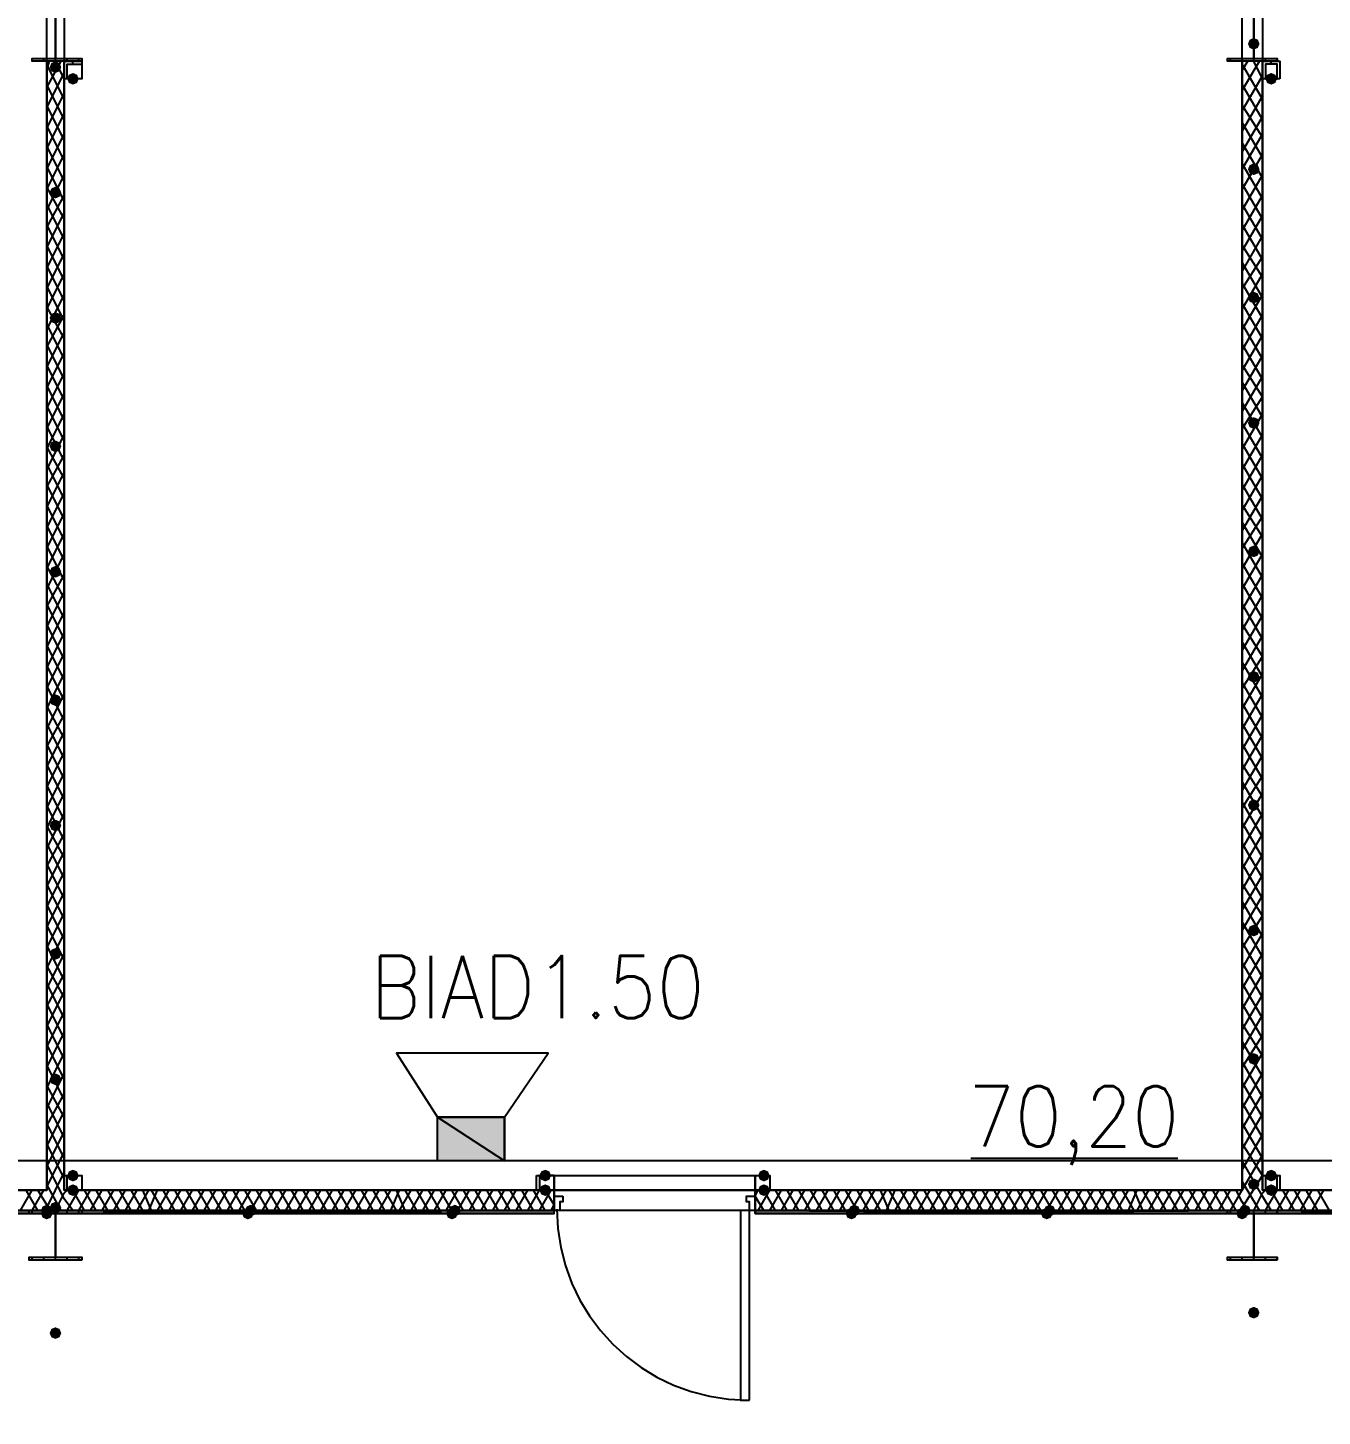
# Model space of a CAD drawing. Header units: millimetres. Extents: x 0 to 420, y 0 to 297.
# Drawn here: x 346.22 to 365.02, y 183.03 to 203.18 of the extents above; entities that cross this region are included whole.
import ezdxf

# ---------------------------------------------------------------- set-up
doc = ezdxf.new("R2010")
doc.units = ezdxf.units.MM
doc.layers.get('0').update_dxf_attribs({"linetype": 'CONTINUOUS'})
doc.styles.get("Standard").update_dxf_attribs({"font": 'STANDARD'})

msp = doc.modelspace()

# ---------------------------------------------------------------- hatches: boundary and pattern name
at = {"true_color": 0x000007}
for points in [[(364.109, 202.946), (364.084129, 202.886204), (364.024333, 202.861333), (363.964538, 202.886204), (363.939667, 202.946), (363.964537, 203.005796), (364.024333, 203.030667), (364.084129, 203.005796)], [(346.71, 202.607333), (346.685129, 202.547537), (346.625333, 202.522667), (346.565538, 202.547537), (346.540667, 202.607333), (346.565537, 202.667129), (346.625333, 202.692), (346.685129, 202.667129)], [(346.964, 202.438), (346.939129, 202.378204), (346.879333, 202.353333), (346.819537, 202.378204), (346.794667, 202.438), (346.819537, 202.497796), (346.879333, 202.522667), (346.939129, 202.497796)], [(364.363, 202.438), (364.338129, 202.378204), (364.278333, 202.353333), (364.218538, 202.378204), (364.193667, 202.438), (364.218537, 202.497796), (364.278333, 202.522667), (364.338129, 202.497796)], [(364.109, 201.125667), (364.084129, 201.065871), (364.024333, 201.041), (363.964538, 201.065871), (363.939667, 201.125667), (363.964537, 201.185462), (364.024333, 201.210333), (364.084129, 201.185463)], [(346.71, 200.787), (346.685129, 200.727204), (346.625333, 200.702333), (346.565538, 200.727204), (346.540667, 200.787), (346.565537, 200.846796), (346.625333, 200.871667), (346.685129, 200.846796)], [(364.109, 199.263), (364.084129, 199.203204), (364.024333, 199.178333), (363.964538, 199.203204), (363.939667, 199.263), (363.964537, 199.322796), (364.024333, 199.347667), (364.084129, 199.322796)], [(346.71, 198.966667), (346.685129, 198.906871), (346.625333, 198.882), (346.565538, 198.906871), (346.540667, 198.966667), (346.565537, 199.026462), (346.625333, 199.051333), (346.685129, 199.026463)], [(364.109, 197.442667), (364.084129, 197.382871), (364.024333, 197.358), (363.964538, 197.382871), (363.939667, 197.442667), (363.964537, 197.502462), (364.024333, 197.527333), (364.084129, 197.502463)], [(346.71, 197.104), (346.685129, 197.044204), (346.625333, 197.019333), (346.565538, 197.044204), (346.540667, 197.104), (346.565537, 197.163796), (346.625333, 197.188667), (346.685129, 197.163796)], [(364.109, 195.58), (364.084129, 195.520204), (364.024333, 195.495333), (363.964538, 195.520204), (363.939667, 195.58), (363.964537, 195.639796), (364.024333, 195.664667), (364.084129, 195.639796)], [(346.71, 195.283667), (346.685129, 195.223871), (346.625333, 195.199), (346.565538, 195.223871), (346.540667, 195.283667), (346.565537, 195.343462), (346.625333, 195.368333), (346.685129, 195.343463)], [(364.109, 193.759667), (364.084129, 193.699871), (364.024333, 193.675), (363.964538, 193.699871), (363.939667, 193.759667), (363.964537, 193.819462), (364.024333, 193.844333), (364.084129, 193.819463)], [(346.71, 193.421), (346.685129, 193.361204), (346.625333, 193.336333), (346.565538, 193.361204), (346.540667, 193.421), (346.565537, 193.480796), (346.625333, 193.505667), (346.685129, 193.480796)], [(364.109, 191.897), (364.084129, 191.837204), (364.024333, 191.812333), (363.964538, 191.837204), (363.939667, 191.897), (363.964537, 191.956796), (364.024333, 191.981667), (364.084129, 191.956796)], [(346.71, 191.600667), (346.685129, 191.540871), (346.625333, 191.516), (346.565538, 191.540871), (346.540667, 191.600667), (346.565537, 191.660462), (346.625333, 191.685333), (346.685129, 191.660463)], [(364.109, 190.076667), (364.084129, 190.016871), (364.024333, 189.992), (363.964538, 190.016871), (363.939667, 190.076667), (363.964537, 190.136462), (364.024333, 190.161333), (364.084129, 190.136463)], [(346.71, 189.738), (346.685129, 189.678204), (346.625333, 189.653333), (346.565538, 189.678204), (346.540667, 189.738), (346.565537, 189.797796), (346.625333, 189.822667), (346.685129, 189.797796)], [(364.109, 188.214), (364.084129, 188.154204), (364.024333, 188.129333), (363.964538, 188.154204), (363.939667, 188.214), (363.964537, 188.273796), (364.024333, 188.298667), (364.084129, 188.273796)], [(346.71, 187.917667), (346.685129, 187.857871), (346.625333, 187.833), (346.565538, 187.857871), (346.540667, 187.917667), (346.565537, 187.977462), (346.625333, 188.002333), (346.685129, 187.977463)], [(346.964, 186.520667), (346.939129, 186.460871), (346.879333, 186.436), (346.819537, 186.460871), (346.794667, 186.520667), (346.819537, 186.580462), (346.879333, 186.605333), (346.939129, 186.580463)], [(353.822, 186.520667), (353.797129, 186.460871), (353.737333, 186.436), (353.677538, 186.460871), (353.652667, 186.520667), (353.677537, 186.580462), (353.737333, 186.605333), (353.797129, 186.580463)], [(356.997, 186.520667), (356.972129, 186.460871), (356.912333, 186.436), (356.852538, 186.460871), (356.827667, 186.520667), (356.852537, 186.580462), (356.912333, 186.605333), (356.972129, 186.580463)], [(364.363, 186.520667), (364.338129, 186.460871), (364.278333, 186.436), (364.218538, 186.460871), (364.193667, 186.520667), (364.218537, 186.580462), (364.278333, 186.605333), (364.338129, 186.580463)], [(364.109, 186.393667), (364.084129, 186.333871), (364.024333, 186.309), (363.964538, 186.333871), (363.939667, 186.393667), (363.964537, 186.453462), (364.024333, 186.478333), (364.084129, 186.453463)], [(346.964, 186.309), (346.939129, 186.249204), (346.879333, 186.224333), (346.819537, 186.249204), (346.794667, 186.309), (346.819537, 186.368796), (346.879333, 186.393667), (346.939129, 186.368796)], [(353.822, 186.309), (353.797129, 186.249204), (353.737333, 186.224333), (353.677538, 186.249204), (353.652667, 186.309), (353.677537, 186.368796), (353.737333, 186.393667), (353.797129, 186.368796)], [(356.997, 186.309), (356.972129, 186.249204), (356.912333, 186.224333), (356.852538, 186.249204), (356.827667, 186.309), (356.852537, 186.368796), (356.912333, 186.393667), (356.972129, 186.368796)], [(364.363, 186.309), (364.338129, 186.249204), (364.278333, 186.224333), (364.218538, 186.249204), (364.193667, 186.309), (364.218537, 186.368796), (364.278333, 186.393667), (364.338129, 186.368796)], [(346.71, 186.055), (346.685129, 185.995204), (346.625333, 185.970333), (346.565538, 185.995204), (346.540667, 186.055), (346.565537, 186.114796), (346.625333, 186.139667), (346.685129, 186.114796)], [(364.109, 184.531), (364.084129, 184.471204), (364.024333, 184.446333), (363.964538, 184.471204), (363.939667, 184.531), (363.964537, 184.590796), (364.024333, 184.615667), (364.084129, 184.590796)], [(346.71, 184.234667), (346.685129, 184.174871), (346.625333, 184.15), (346.565538, 184.174871), (346.540667, 184.234667), (346.565537, 184.294462), (346.625333, 184.319333), (346.685129, 184.294463)]]:
    msp.add_hatch(color=0, dxfattribs=at).paths.add_polyline_path(points, flags=0)
at = {"true_color": 0x000052}
h = msp.add_hatch(color=0, dxfattribs=at)
h.paths.add_polyline_path([(353.144667, 187.367333), (352.171, 187.367333), (353.144667, 186.732333)], flags=0)
h.paths.add_polyline_path([(352.171, 187.367333), (353.144667, 186.732333), (352.171, 186.732333)], flags=0)
at = {"true_color": 0x000007}
h = msp.add_hatch(color=0, dxfattribs=at)
h.paths.add_polyline_path([(346.498333, 186.012667), (339.386333, 186.012667), (346.498333, 185.970333)], flags=0)
h.paths.add_polyline_path([(339.386333, 186.012667), (346.498333, 185.970333), (339.386333, 185.970333)], flags=0)
at = {"true_color": 0x0000fe}
for points in [[(346.583, 186.012667), (346.558129, 185.952871), (346.498333, 185.928), (346.438538, 185.952871), (346.413667, 186.012667), (346.438537, 186.072462), (346.498333, 186.097333), (346.558129, 186.072463)], [(346.583, 186.012667), (346.558129, 185.952871), (346.498333, 185.928), (346.438538, 185.952871), (346.413667, 186.012667), (346.438537, 186.072462), (346.498333, 186.097333), (346.558129, 186.072463)], [(346.583, 185.970333), (346.558129, 185.910537), (346.498333, 185.885667), (346.438538, 185.910537), (346.413667, 185.970333), (346.438537, 186.030129), (346.498333, 186.055), (346.558129, 186.030129)], [(346.583, 185.970333), (346.558129, 185.910537), (346.498333, 185.885667), (346.438538, 185.910537), (346.413667, 185.970333), (346.438537, 186.030129), (346.498333, 186.055), (346.558129, 186.030129)], [(349.504, 185.970333), (349.479129, 185.910537), (349.419333, 185.885667), (349.359537, 185.910537), (349.334667, 185.970333), (349.359537, 186.030129), (349.419333, 186.055), (349.479129, 186.030129)], [(349.546333, 186.012667), (349.521462, 185.952871), (349.461667, 185.928), (349.401871, 185.952871), (349.377, 186.012667), (349.401871, 186.072462), (349.461667, 186.097333), (349.521462, 186.072463)], [(352.467333, 185.970333), (352.442462, 185.910537), (352.382667, 185.885667), (352.322871, 185.910537), (352.298, 185.970333), (352.322871, 186.030129), (352.382667, 186.055), (352.442462, 186.030129)], [(352.509667, 186.012667), (352.484796, 185.952871), (352.425, 185.928), (352.365204, 185.952871), (352.340333, 186.012667), (352.365204, 186.072462), (352.425, 186.097333), (352.484796, 186.072463)], [(358.267, 185.970333), (358.242129, 185.910537), (358.182333, 185.885667), (358.122538, 185.910537), (358.097667, 185.970333), (358.122537, 186.030129), (358.182333, 186.055), (358.242129, 186.030129)], [(358.309333, 186.012667), (358.284462, 185.952871), (358.224667, 185.928), (358.164871, 185.952871), (358.14, 186.012667), (358.164871, 186.072462), (358.224667, 186.097333), (358.284462, 186.072463)], [(361.103333, 185.970333), (361.078463, 185.910537), (361.018667, 185.885667), (360.958871, 185.910537), (360.934, 185.970333), (360.958871, 186.030129), (361.018667, 186.055), (361.078462, 186.030129)], [(361.145667, 186.012667), (361.120796, 185.952871), (361.061, 185.928), (361.001204, 185.952871), (360.976333, 186.012667), (361.001204, 186.072462), (361.061, 186.097333), (361.120796, 186.072463)], [(363.939667, 185.970333), (363.914796, 185.910537), (363.855, 185.885667), (363.795204, 185.910537), (363.770333, 185.970333), (363.795204, 186.030129), (363.855, 186.055), (363.914796, 186.030129)], [(363.939667, 185.970333), (363.914796, 185.910537), (363.855, 185.885667), (363.795204, 185.910537), (363.770333, 185.970333), (363.795204, 186.030129), (363.855, 186.055), (363.914796, 186.030129)], [(363.982, 186.012667), (363.957129, 185.952871), (363.897333, 185.928), (363.837538, 185.952871), (363.812667, 186.012667), (363.837537, 186.072462), (363.897333, 186.097333), (363.957129, 186.072463)], [(363.982, 186.012667), (363.957129, 185.952871), (363.897333, 185.928), (363.837538, 185.952871), (363.812667, 186.012667), (363.837537, 186.072462), (363.897333, 186.097333), (363.957129, 186.072463)]]:
    msp.add_hatch(color=0, dxfattribs=at).paths.add_polyline_path(points, flags=0)
at = {"true_color": 0x000007}
h = msp.add_hatch(color=0, dxfattribs=at)
h.paths.add_polyline_path([(353.864333, 186.012667), (346.498333, 186.012667), (353.864333, 185.970333)], flags=0)
h.paths.add_polyline_path([(346.498333, 186.012667), (353.864333, 185.970333), (346.498333, 185.970333)], flags=0)
h = msp.add_hatch(color=0, dxfattribs=at)
h.paths.add_polyline_path([(363.855, 186.012667), (356.785333, 186.012667), (363.855, 185.970333)], flags=0)
h.paths.add_polyline_path([(356.785333, 186.012667), (363.855, 185.970333), (356.785333, 185.970333)], flags=0)
h = msp.add_hatch(color=0, dxfattribs=at)
h.paths.add_polyline_path([(371.263333, 186.012667), (363.897333, 186.012667), (371.263333, 185.970333)], flags=0)
h.paths.add_polyline_path([(363.897333, 186.012667), (371.263333, 185.970333), (363.897333, 185.970333)], flags=0)

# ---------------------------------------------------------------- linework, layer by layer
at = {"color": 0, "true_color": 0x00002b}
for points in [[(346.498333, 220.810667), (329.395667, 220.810667), (329.395667, 186.309), (346.498333, 186.309)], [(363.855, 186.309), (363.855, 220.810667), (346.752333, 220.810667), (346.752333, 186.309)], [(364.151333, 220.810667), (364.151333, 186.309), (393.361333, 186.309), (393.361333, 220.810667)]]:
    msp.add_lwpolyline(points, close=True, dxfattribs=at)
at = {"color": 0, "true_color": 0x000007}
for points in [[(347.006333, 202.692), (346.286667, 202.692), (346.286667, 202.734333), (346.625333, 202.734333), (346.625333, 203.369333), (346.286667, 203.369333), (346.286667, 203.411667), (347.006333, 203.411667), (347.006333, 203.369333), (346.625333, 203.369333), (346.625333, 202.734333), (347.006333, 202.734333)], [(364.363, 202.692), (363.643333, 202.692), (363.643333, 202.734333), (364.024333, 202.734333), (364.024333, 203.369333), (363.643333, 203.369333), (363.643333, 203.411667), (364.363, 203.411667), (364.363, 203.369333), (364.024333, 203.369333), (364.024333, 202.734333), (364.363, 202.734333)], [(347.006333, 202.438), (346.794667, 202.438), (346.794667, 202.649667), (347.006333, 202.649667), (347.006333, 202.438), (346.752333, 202.438), (346.752333, 202.692), (347.006333, 202.692)], [(364.405333, 202.438), (364.151333, 202.438), (364.151333, 202.692), (364.405333, 202.692)], [(364.363, 202.438), (364.363, 202.649667), (364.193667, 202.649667), (364.193667, 202.438)], [(347.006333, 186.309), (346.794667, 186.309), (346.794667, 186.520667), (347.006333, 186.520667), (347.006333, 186.309), (346.752333, 186.309), (346.752333, 186.520667), (347.006333, 186.520667)], [(353.610333, 186.520667), (353.864333, 186.520667), (353.864333, 186.309), (353.610333, 186.309)], [(353.652667, 186.520667), (353.652667, 186.309), (353.864333, 186.309), (353.864333, 186.520667)], [(356.785333, 186.520667), (356.997, 186.520667), (356.997, 186.309), (356.785333, 186.309), (356.785333, 186.520667), (356.997, 186.520667), (356.997, 186.309), (356.785333, 186.309)], [(364.405333, 186.309), (364.151333, 186.309), (364.151333, 186.520667), (364.405333, 186.520667)], [(364.363, 186.309), (364.363, 186.520667), (364.193667, 186.520667), (364.193667, 186.309)], [(353.991333, 186.224333), (353.991333, 186.139667), (353.949, 186.139667), (353.949, 186.012667), (353.864333, 186.012667), (353.864333, 186.224333)], [(356.785333, 186.224333), (356.785333, 186.012667), (356.700667, 186.012667), (356.700667, 186.139667), (356.658333, 186.139667), (356.658333, 186.224333)], [(346.498333, 186.012667), (339.386333, 186.012667), (346.498333, 185.970333)], [(339.386333, 186.012667), (346.498333, 185.970333), (339.386333, 185.970333)], [(339.386333, 185.970333), (339.386333, 186.012667), (346.498333, 186.012667), (346.498333, 185.970333), (339.386333, 185.970333), (346.498333, 185.970333), (346.498333, 186.012667), (339.386333, 186.012667)], [(347.006333, 185.293), (346.244333, 185.293), (346.244333, 185.335333), (346.625333, 185.335333), (346.625333, 185.970333), (346.244333, 185.970333), (346.244333, 186.012667), (347.006333, 186.012667), (347.006333, 185.970333), (346.625333, 185.970333), (346.625333, 185.335333), (347.006333, 185.335333)], [(353.864333, 186.012667), (346.498333, 186.012667), (353.864333, 185.970333)], [(346.498333, 186.012667), (353.864333, 185.970333), (346.498333, 185.970333)], [(353.864333, 186.012667), (346.498333, 186.012667), (346.498333, 185.970333), (353.864333, 185.970333)], [(353.864333, 186.012667), (346.498333, 186.012667), (346.498333, 185.970333), (353.864333, 185.970333)], [(356.700667, 183.261), (356.700667, 186.012667), (356.573667, 186.012667), (356.573667, 183.261)], [(363.855, 186.012667), (356.785333, 186.012667), (363.855, 185.970333)], [(356.785333, 186.012667), (363.855, 185.970333), (356.785333, 185.970333)], [(356.785333, 185.970333), (356.785333, 186.012667), (363.855, 186.012667), (363.855, 185.970333), (356.785333, 185.970333), (363.855, 185.970333), (363.855, 186.012667), (356.785333, 186.012667)], [(364.363, 185.293), (363.643333, 185.293), (363.643333, 185.335333), (364.024333, 185.335333), (364.024333, 185.970333), (363.643333, 185.970333), (363.643333, 186.012667), (364.363, 186.012667), (364.363, 185.970333), (364.024333, 185.970333), (364.024333, 185.335333), (364.363, 185.335333)], [(371.263333, 186.012667), (363.897333, 186.012667), (371.263333, 185.970333)], [(363.897333, 186.012667), (371.263333, 185.970333), (363.897333, 185.970333)], [(371.263333, 186.012667), (363.897333, 186.012667), (363.897333, 185.970333), (371.263333, 185.970333)], [(371.263333, 186.012667), (363.897333, 186.012667), (363.897333, 185.970333), (371.263333, 185.970333)]]:
    msp.add_lwpolyline(points, close=True, dxfattribs=at)
for points in [[(346.625333, 202.692), (346.625333, 203.411667)], [(364.024333, 202.692), (364.024333, 203.411667)], [(346.286667, 202.692), (346.286667, 202.734333)], [(346.456, 202.692), (346.456, 202.734333)], [(346.794667, 202.692), (346.794667, 202.734333)], [(346.964, 202.692), (346.964, 202.734333)], [(363.685667, 202.692), (363.685667, 202.734333)], [(363.855, 202.692), (363.855, 202.734333)], [(364.193667, 202.692), (364.193667, 202.734333)], [(364.363, 202.692), (364.363, 202.734333)], [(346.498333, 202.565), (346.540667, 202.692)], [(346.498333, 202.311), (346.71, 202.692)], [(346.752333, 186.309), (346.752333, 202.692), (346.498333, 202.692), (346.498333, 186.309)], [(346.752333, 202.141667), (346.498333, 202.649667)], [(346.498333, 202.014667), (346.752333, 202.522667)], [(346.752333, 202.438), (346.625333, 202.692)], [(346.879333, 202.649667), (346.879333, 202.692)], [(363.855, 202.565), (363.939667, 202.692)], [(363.855, 202.268667), (364.109, 202.692)], [(364.151333, 186.309), (364.151333, 202.692), (363.855, 202.692), (363.855, 186.309)], [(364.151333, 202.141667), (363.855, 202.649667)], [(364.151333, 202.438), (364.024333, 202.692)], [(364.278333, 202.649667), (364.278333, 202.692)], [(346.752333, 201.845333), (346.498333, 202.353333)], [(363.855, 201.972333), (364.151333, 202.480333)], [(364.151333, 201.845333), (363.855, 202.353333)], [(346.498333, 201.718333), (346.752333, 202.226333)], [(363.855, 201.676), (364.151333, 202.184)], [(346.752333, 201.549), (346.498333, 202.057)], [(346.498333, 201.422), (346.752333, 201.93)], [(364.151333, 201.591333), (363.855, 202.057)], [(346.752333, 201.252667), (346.498333, 201.760667)], [(363.855, 201.379667), (364.151333, 201.887667)], [(364.151333, 201.295), (363.855, 201.803)], [(346.498333, 201.125667), (346.752333, 201.633667)], [(363.855, 201.125667), (364.151333, 201.633667)], [(346.752333, 200.956333), (346.498333, 201.464333)], [(346.498333, 200.829333), (346.752333, 201.337333)], [(364.151333, 200.998667), (363.855, 201.506667)], [(363.855, 200.829333), (364.151333, 201.337333)], [(346.752333, 200.66), (346.498333, 201.168)], [(364.151333, 200.702333), (363.855, 201.210333)], [(346.498333, 200.533), (346.752333, 201.041)], [(363.855, 200.533), (364.151333, 201.041)], [(364.151333, 200.406), (363.855, 200.914)], [(346.752333, 200.406), (346.498333, 200.871667)], [(346.498333, 200.279), (346.752333, 200.744667)], [(363.855, 200.236667), (364.151333, 200.744667)], [(346.752333, 200.109667), (346.498333, 200.617667)], [(364.151333, 200.109667), (363.855, 200.617667)], [(346.498333, 199.982667), (346.752333, 200.490667)], [(346.752333, 199.813333), (346.498333, 200.321333)], [(363.855, 199.940333), (364.151333, 200.448333)], [(364.151333, 199.813333), (363.855, 200.321333)], [(346.498333, 199.686333), (346.752333, 200.194333)], [(363.855, 199.644), (364.151333, 200.152)], [(346.752333, 199.517), (346.498333, 200.025)], [(346.498333, 199.39), (346.752333, 199.898)], [(364.151333, 199.559333), (363.855, 200.025)], [(346.752333, 199.220667), (346.498333, 199.728667)], [(363.855, 199.39), (364.151333, 199.855667)], [(364.151333, 199.263), (363.855, 199.771)], [(346.498333, 199.093667), (346.752333, 199.601667)], [(363.855, 199.093667), (364.151333, 199.601667)], [(346.752333, 198.924333), (346.498333, 199.432333)], [(346.498333, 198.797333), (346.752333, 199.305333)], [(364.151333, 198.966667), (363.855, 199.474667)], [(363.855, 198.797333), (364.151333, 199.305333)], [(346.752333, 198.670333), (346.498333, 199.136)], [(364.151333, 198.670333), (363.855, 199.178333)], [(346.498333, 198.543333), (346.752333, 199.009)], [(363.855, 198.501), (364.151333, 199.009)], [(346.752333, 198.374), (346.498333, 198.882)], [(346.498333, 198.247), (346.752333, 198.755)], [(364.151333, 198.374), (363.855, 198.882)], [(363.855, 198.204667), (364.151333, 198.712667)], [(346.752333, 198.077667), (346.498333, 198.585667)], [(364.151333, 198.077667), (363.855, 198.585667)], [(346.498333, 197.950667), (346.752333, 198.458667)], [(346.752333, 197.781333), (346.498333, 198.289333)], [(363.855, 197.908333), (364.151333, 198.416333)], [(364.151333, 197.823667), (363.855, 198.289333)], [(346.498333, 197.654333), (346.752333, 198.162333)], [(363.855, 197.612), (364.151333, 198.12)], [(346.752333, 197.485), (346.498333, 197.993)], [(364.151333, 197.527333), (363.855, 198.035333)], [(346.498333, 197.358), (346.752333, 197.866)], [(346.752333, 197.188667), (346.498333, 197.696667)], [(363.855, 197.358), (364.151333, 197.823667)], [(364.151333, 197.231), (363.855, 197.739)], [(346.498333, 197.061667), (346.752333, 197.569667)], [(363.855, 197.061667), (364.151333, 197.569667)], [(346.752333, 196.892333), (346.498333, 197.400333)], [(364.151333, 196.934667), (363.855, 197.442667)], [(346.498333, 196.765333), (346.752333, 197.273333)], [(346.752333, 196.638333), (346.498333, 197.104)], [(363.855, 196.765333), (364.151333, 197.273333)], [(364.151333, 196.638333), (363.855, 197.146333)], [(346.498333, 196.511333), (346.752333, 196.977)], [(363.855, 196.469), (364.151333, 196.977)], [(346.752333, 196.342), (346.498333, 196.85)], [(346.498333, 196.215), (346.752333, 196.723)], [(364.151333, 196.342), (363.855, 196.85)], [(363.855, 196.172667), (364.151333, 196.680667)], [(346.752333, 196.045667), (346.498333, 196.553667)], [(364.151333, 196.045667), (363.855, 196.553667)], [(346.498333, 195.918667), (346.752333, 196.426667)], [(363.855, 195.876333), (364.151333, 196.384333)], [(346.752333, 195.749333), (346.498333, 196.257333)], [(346.498333, 195.622333), (346.752333, 196.130333)], [(364.151333, 195.791667), (363.855, 196.257333)], [(363.855, 195.622333), (364.151333, 196.088)], [(346.752333, 195.453), (346.498333, 195.961)], [(364.151333, 195.495333), (363.855, 196.003333)], [(346.498333, 195.326), (346.752333, 195.834)], [(346.752333, 195.156667), (346.498333, 195.664667)], [(363.855, 195.326), (364.151333, 195.834)], [(364.151333, 195.199), (363.855, 195.707)], [(346.498333, 195.029667), (346.752333, 195.537667)], [(363.855, 195.029667), (364.151333, 195.537667)], [(346.752333, 194.902667), (346.498333, 195.368333)], [(364.151333, 194.902667), (363.855, 195.410667)], [(346.498333, 194.775667), (346.752333, 195.241333)], [(346.752333, 194.606333), (346.498333, 195.114333)], [(363.855, 194.733333), (364.151333, 195.241333)], [(364.151333, 194.606333), (363.855, 195.114333)], [(346.498333, 194.479333), (346.752333, 194.987333)], [(363.855, 194.437), (364.151333, 194.945)], [(346.752333, 194.31), (346.498333, 194.818)], [(346.498333, 194.183), (346.752333, 194.691)], [(364.151333, 194.31), (363.855, 194.818)], [(346.752333, 194.013667), (346.498333, 194.521667)], [(363.855, 194.140667), (364.151333, 194.648667)], [(364.151333, 194.056), (363.855, 194.521667)], [(346.498333, 193.886667), (346.752333, 194.394667)], [(363.855, 193.844333), (364.151333, 194.352333)], [(364.151333, 193.759667), (363.855, 194.267667)], [(346.752333, 193.717333), (346.498333, 194.225333)], [(346.498333, 193.590333), (346.752333, 194.098333)], [(363.855, 193.590333), (364.151333, 194.056)], [(346.752333, 193.421), (346.498333, 193.929)], [(364.151333, 193.463333), (363.855, 193.971333)], [(346.498333, 193.294), (346.752333, 193.802)], [(363.855, 193.294), (364.151333, 193.802)], [(364.151333, 193.167), (363.855, 193.675)], [(346.752333, 193.124667), (346.498333, 193.632667)], [(346.498333, 192.997667), (346.752333, 193.505667)], [(363.855, 192.997667), (364.151333, 193.505667)], [(346.752333, 192.870667), (346.498333, 193.336333)], [(364.151333, 192.870667), (363.855, 193.378667)], [(346.498333, 192.743667), (346.752333, 193.209333)], [(346.752333, 192.574333), (346.498333, 193.082333)], [(363.855, 192.701333), (364.151333, 193.209333)], [(364.151333, 192.574333), (363.855, 193.082333)], [(346.498333, 192.447333), (346.752333, 192.955333)], [(363.855, 192.405), (364.151333, 192.913)], [(346.752333, 192.278), (346.498333, 192.786)], [(346.498333, 192.151), (346.752333, 192.659)], [(364.151333, 192.278), (363.855, 192.786)], [(346.752333, 191.981667), (346.498333, 192.489667)], [(363.855, 192.108667), (364.151333, 192.616667)], [(364.151333, 192.024), (363.855, 192.489667)], [(346.498333, 191.854667), (346.752333, 192.362667)], [(363.855, 191.854667), (364.151333, 192.320333)], [(346.752333, 191.685333), (346.498333, 192.193333)], [(346.498333, 191.558333), (346.752333, 192.066333)], [(364.151333, 191.727667), (363.855, 192.235667)], [(363.855, 191.558333), (364.151333, 192.066333)], [(346.752333, 191.389), (346.498333, 191.897)], [(364.151333, 191.431333), (363.855, 191.939333)], [(346.498333, 191.262), (346.752333, 191.77)], [(363.855, 191.262), (364.151333, 191.77)], [(364.151333, 191.135), (363.855, 191.643)], [(346.752333, 191.135), (346.498333, 191.600667)], [(346.498333, 191.008), (346.752333, 191.473667)], [(363.855, 190.965667), (364.151333, 191.473667)], [(346.752333, 190.838667), (346.498333, 191.346667)], [(364.151333, 190.838667), (363.855, 191.346667)], [(346.498333, 190.711667), (346.752333, 191.219667)], [(346.752333, 190.542333), (346.498333, 191.050333)], [(363.855, 190.669333), (364.151333, 191.177333)], [(364.151333, 190.542333), (363.855, 191.050333)], [(346.498333, 190.415333), (346.752333, 190.923333)], [(363.855, 190.373), (364.151333, 190.881)], [(346.752333, 190.246), (346.498333, 190.754)], [(346.498333, 190.119), (346.752333, 190.627)], [(364.151333, 190.288333), (363.855, 190.754)], [(346.752333, 189.949667), (346.498333, 190.457667)], [(363.855, 190.076667), (364.151333, 190.584667)], [(364.151333, 189.992), (363.855, 190.5)], [(346.498333, 189.822667), (346.752333, 190.330667)], [(363.855, 189.822667), (364.151333, 190.288333)], [(346.752333, 189.653333), (346.498333, 190.161333)], [(346.498333, 189.526333), (346.752333, 190.034333)], [(364.151333, 189.695667), (363.855, 190.203667)], [(363.855, 189.526333), (364.151333, 190.034333)], [(346.752333, 189.357), (346.498333, 189.865)], [(364.151333, 189.399333), (363.855, 189.907333)], [(346.498333, 189.23), (346.752333, 189.738)], [(363.855, 189.23), (364.151333, 189.738)], [(346.752333, 189.103), (346.498333, 189.568667)], [(346.498333, 188.976), (346.752333, 189.441667)], [(364.151333, 189.103), (363.855, 189.611)], [(363.855, 188.933667), (364.151333, 189.441667)], [(346.752333, 188.806667), (346.498333, 189.314667)], [(364.151333, 188.806667), (363.855, 189.314667)], [(346.498333, 188.679667), (346.752333, 189.187667)], [(346.752333, 188.510333), (346.498333, 189.018333)], [(363.855, 188.637333), (364.151333, 189.145333)], [(364.151333, 188.510333), (363.855, 189.018333)], [(346.498333, 188.383333), (346.752333, 188.891333)], [(363.855, 188.341), (364.151333, 188.849)], [(346.752333, 188.214), (346.498333, 188.722)], [(364.151333, 188.256333), (363.855, 188.722)], [(346.498333, 188.087), (346.752333, 188.595)], [(346.752333, 187.917667), (346.498333, 188.425667)], [(363.855, 188.087), (364.151333, 188.552667)], [(364.151333, 187.96), (363.855, 188.468)], [(346.498333, 187.790667), (346.752333, 188.298667)], [(363.855, 187.790667), (364.151333, 188.298667)], [(346.752333, 187.621333), (346.498333, 188.129333)], [(364.151333, 187.663667), (363.855, 188.171667)], [(346.498333, 187.494333), (346.752333, 188.002333)], [(346.752333, 187.367333), (346.498333, 187.833)], [(363.855, 187.494333), (364.151333, 188.002333)], [(364.151333, 187.367333), (363.855, 187.875333)], [(346.498333, 187.240333), (346.752333, 187.706)], [(363.855, 187.198), (364.151333, 187.706)], [(346.752333, 187.071), (346.498333, 187.579)], [(346.498333, 186.944), (346.752333, 187.452)], [(364.151333, 187.071), (363.855, 187.579)], [(363.855, 186.901667), (364.151333, 187.409667)], [(346.752333, 186.774667), (346.498333, 187.282667)], [(364.151333, 186.774667), (363.855, 187.282667)], [(346.498333, 186.647667), (346.752333, 187.155667)], [(363.855, 186.605333), (364.151333, 187.113333)], [(346.752333, 186.478333), (346.498333, 186.986333)], [(346.498333, 186.351333), (346.752333, 186.859333)], [(364.151333, 186.520667), (363.855, 186.986333)], [(363.855, 186.309), (364.151333, 186.817)], [(346.752333, 186.182), (346.498333, 186.69)], [(359.918, 186.774667), (362.923667, 186.774667)], [(364.151333, 186.224333), (363.855, 186.732333)], [(346.498333, 186.055), (346.752333, 186.563)], [(353.864333, 186.436), (353.864333, 186.520667), (355.303667, 186.520667)], [(355.303667, 186.309), (353.864333, 186.309), (353.864333, 186.436)], [(355.303667, 186.520667), (356.785333, 186.520667), (356.785333, 186.436)], [(356.785333, 186.436), (356.785333, 186.309), (355.303667, 186.309)], [(363.855, 186.055), (364.151333, 186.520667)], [(364.109, 186.012667), (363.855, 186.436)], [(346.498333, 186.309), (339.386333, 186.309)], [(346.117333, 186.012667), (346.286667, 186.309)], [(346.371333, 186.012667), (346.202, 186.309)], [(346.286667, 186.012667), (346.456, 186.309)], [(346.498333, 186.097333), (346.371333, 186.309)], [(346.71, 186.012667), (346.498333, 186.393667)], [(346.625333, 186.012667), (346.752333, 186.266667)], [(346.752333, 186.266667), (346.794667, 186.309)], [(353.864333, 186.309), (346.752333, 186.309)], [(346.794667, 186.012667), (346.964, 186.309)], [(347.048667, 186.012667), (346.879333, 186.309)], [(346.964, 186.012667), (347.133333, 186.309)], [(347.218, 186.012667), (347.048667, 186.309)], [(347.133333, 186.012667), (347.302667, 186.309)], [(347.387333, 186.012667), (347.218, 186.309)], [(347.302667, 186.012667), (347.472, 186.309)], [(347.556667, 186.012667), (347.387333, 186.309)], [(347.472, 186.012667), (347.641333, 186.309)], [(347.726, 186.012667), (347.556667, 186.309)], [(347.641333, 186.012667), (347.810667, 186.309)], [(347.895333, 186.012667), (347.726, 186.309)], [(347.810667, 186.012667), (347.98, 186.309)], [(348.022333, 186.012667), (347.895333, 186.309)], [(347.98, 186.012667), (348.107, 186.309)], [(348.191667, 186.012667), (348.022333, 186.309)], [(348.107, 186.012667), (348.276333, 186.309)], [(348.361, 186.012667), (348.191667, 186.309)], [(348.276333, 186.012667), (348.445667, 186.309)], [(348.530333, 186.012667), (348.361, 186.309)], [(348.445667, 186.012667), (348.615, 186.309)], [(348.699667, 186.012667), (348.530333, 186.309)], [(348.615, 186.012667), (348.784333, 186.309)], [(348.869, 186.012667), (348.699667, 186.309)], [(348.784333, 186.012667), (348.953667, 186.309)], [(349.038333, 186.012667), (348.869, 186.309)], [(348.953667, 186.012667), (349.123, 186.309)], [(349.207667, 186.012667), (349.038333, 186.309)], [(349.123, 186.012667), (349.292333, 186.309)], [(349.377, 186.012667), (349.207667, 186.309)], [(349.292333, 186.012667), (349.461667, 186.309)], [(349.546333, 186.012667), (349.377, 186.309)], [(349.461667, 186.012667), (349.631, 186.309)], [(349.715667, 186.012667), (349.546333, 186.309)], [(349.631, 186.012667), (349.800333, 186.309)], [(349.885, 186.012667), (349.715667, 186.309)], [(349.800333, 186.012667), (349.969667, 186.309)], [(350.054333, 186.012667), (349.885, 186.309)], [(349.969667, 186.012667), (350.139, 186.309)], [(350.223667, 186.012667), (350.054333, 186.309)], [(350.139, 186.012667), (350.308333, 186.309)], [(350.393, 186.012667), (350.223667, 186.309)], [(350.308333, 186.012667), (350.477667, 186.309)], [(350.562333, 186.012667), (350.393, 186.309)], [(350.477667, 186.012667), (350.647, 186.309)], [(350.731667, 186.012667), (350.562333, 186.309)], [(350.647, 186.012667), (350.816333, 186.309)], [(350.901, 186.012667), (350.731667, 186.309)], [(350.816333, 186.012667), (350.985667, 186.309)], [(351.070333, 186.012667), (350.901, 186.309)], [(350.985667, 186.012667), (351.155, 186.309)], [(351.239667, 186.012667), (351.070333, 186.309)], [(351.155, 186.012667), (351.324333, 186.309)], [(351.409, 186.012667), (351.239667, 186.309)], [(351.324333, 186.012667), (351.493667, 186.309)], [(351.578333, 186.012667), (351.409, 186.309)], [(351.493667, 186.012667), (351.620667, 186.309)], [(351.705333, 186.012667), (351.578333, 186.309)], [(351.620667, 186.012667), (351.79, 186.309)], [(351.874667, 186.012667), (351.705333, 186.309)], [(351.79, 186.012667), (351.959333, 186.309)], [(352.044, 186.012667), (351.874667, 186.309)], [(351.959333, 186.012667), (352.128667, 186.309)], [(352.213333, 186.012667), (352.044, 186.309)], [(352.128667, 186.012667), (352.298, 186.309)], [(352.382667, 186.012667), (352.213333, 186.309)], [(352.298, 186.012667), (352.467333, 186.309)], [(352.552, 186.012667), (352.382667, 186.309)], [(352.467333, 186.012667), (352.636667, 186.309)], [(352.721333, 186.012667), (352.552, 186.309)], [(352.636667, 186.012667), (352.806, 186.309)], [(352.890667, 186.012667), (352.721333, 186.309)], [(352.806, 186.012667), (352.975333, 186.309)], [(353.06, 186.012667), (352.890667, 186.309)], [(352.975333, 186.012667), (353.144667, 186.309)], [(353.229333, 186.012667), (353.06, 186.309)], [(353.144667, 186.012667), (353.314, 186.309)], [(353.398667, 186.012667), (353.229333, 186.309)], [(353.314, 186.012667), (353.483333, 186.309)], [(353.568, 186.012667), (353.398667, 186.309)], [(353.483333, 186.012667), (353.652667, 186.309)], [(353.737333, 186.012667), (353.568, 186.309)], [(353.652667, 186.012667), (353.822, 186.309)], [(353.864333, 186.097333), (353.737333, 186.309)], [(353.864333, 186.012667), (353.864333, 186.224333), (353.864333, 186.309)], [(353.864333, 186.309), (353.864333, 186.224333), (353.864333, 186.012667), (353.864333, 186.224333)], [(356.785333, 186.224333), (356.827667, 186.309)], [(356.785333, 186.012667), (356.785333, 186.224333), (356.785333, 186.309)], [(356.785333, 186.309), (356.785333, 186.224333), (356.785333, 186.012667), (356.785333, 186.224333)], [(363.855, 186.309), (356.785333, 186.309)], [(356.912333, 186.012667), (356.785333, 186.224333)], [(356.827667, 186.012667), (356.997, 186.309)], [(357.081667, 186.012667), (356.912333, 186.309)], [(356.997, 186.012667), (357.166333, 186.309)], [(357.251, 186.012667), (357.081667, 186.309)], [(357.166333, 186.012667), (357.335667, 186.309)], [(357.420333, 186.012667), (357.251, 186.309)], [(357.335667, 186.012667), (357.505, 186.309)], [(357.589667, 186.012667), (357.420333, 186.309)], [(357.505, 186.012667), (357.674333, 186.309)], [(357.759, 186.012667), (357.589667, 186.309)], [(357.674333, 186.012667), (357.843667, 186.309)], [(357.928333, 186.012667), (357.759, 186.309)], [(357.843667, 186.012667), (358.013, 186.309)], [(358.097667, 186.012667), (357.928333, 186.309)], [(358.013, 186.012667), (358.182333, 186.309)], [(358.267, 186.012667), (358.097667, 186.309)], [(358.182333, 186.012667), (358.351667, 186.309)], [(358.436333, 186.012667), (358.267, 186.309)], [(358.351667, 186.012667), (358.521, 186.309)], [(358.605667, 186.012667), (358.436333, 186.309)], [(358.521, 186.012667), (358.690333, 186.309)], [(358.732667, 186.012667), (358.605667, 186.309)], [(358.690333, 186.012667), (358.817333, 186.309)], [(358.902, 186.012667), (358.732667, 186.309)], [(358.817333, 186.012667), (358.986667, 186.309)], [(359.071333, 186.012667), (358.902, 186.309)], [(358.986667, 186.012667), (359.156, 186.309)], [(359.240667, 186.012667), (359.071333, 186.309)], [(359.156, 186.012667), (359.325333, 186.309)], [(359.41, 186.012667), (359.240667, 186.309)], [(359.325333, 186.012667), (359.494667, 186.309)], [(359.579333, 186.012667), (359.41, 186.309)], [(359.494667, 186.012667), (359.664, 186.309)], [(359.748667, 186.012667), (359.579333, 186.309)], [(359.664, 186.012667), (359.833333, 186.309)], [(359.918, 186.012667), (359.748667, 186.309)], [(359.833333, 186.012667), (360.002667, 186.309)], [(360.087333, 186.012667), (359.918, 186.309)], [(360.002667, 186.012667), (360.172, 186.309)], [(360.256667, 186.012667), (360.087333, 186.309)], [(360.172, 186.012667), (360.341333, 186.309)], [(360.426, 186.012667), (360.256667, 186.309)], [(360.341333, 186.012667), (360.510667, 186.309)], [(360.595333, 186.012667), (360.426, 186.309)], [(360.510667, 186.012667), (360.68, 186.309)], [(360.764667, 186.012667), (360.595333, 186.309)], [(360.68, 186.012667), (360.849333, 186.309)], [(360.934, 186.012667), (360.764667, 186.309)], [(360.849333, 186.012667), (361.018667, 186.309)], [(361.103333, 186.012667), (360.934, 186.309)], [(361.018667, 186.012667), (361.188, 186.309)], [(361.272667, 186.012667), (361.103333, 186.309)], [(361.188, 186.012667), (361.357333, 186.309)], [(361.442, 186.012667), (361.272667, 186.309)], [(361.357333, 186.012667), (361.526667, 186.309)], [(361.611333, 186.012667), (361.442, 186.309)], [(361.526667, 186.012667), (361.696, 186.309)], [(361.780667, 186.012667), (361.611333, 186.309)], [(361.696, 186.012667), (361.865333, 186.309)], [(361.95, 186.012667), (361.780667, 186.309)], [(361.865333, 186.012667), (362.034667, 186.309)], [(362.119333, 186.012667), (361.95, 186.309)], [(362.034667, 186.012667), (362.204, 186.309)], [(362.288667, 186.012667), (362.119333, 186.309)], [(362.204, 186.012667), (362.331, 186.309)], [(362.415667, 186.012667), (362.288667, 186.309)], [(362.331, 186.012667), (362.500333, 186.309)], [(362.585, 186.012667), (362.415667, 186.309)], [(362.500333, 186.012667), (362.669667, 186.309)], [(362.754333, 186.012667), (362.585, 186.309)], [(362.669667, 186.012667), (362.839, 186.309)], [(362.923667, 186.012667), (362.754333, 186.309)], [(362.839, 186.012667), (363.008333, 186.309)], [(363.093, 186.012667), (362.923667, 186.309)], [(363.008333, 186.012667), (363.177667, 186.309)], [(363.262333, 186.012667), (363.093, 186.309)], [(363.177667, 186.012667), (363.347, 186.309)], [(363.431667, 186.012667), (363.262333, 186.309)], [(363.347, 186.012667), (363.516333, 186.309)], [(363.601, 186.012667), (363.431667, 186.309)], [(363.516333, 186.012667), (363.685667, 186.309)], [(363.770333, 186.012667), (363.601, 186.309)], [(363.685667, 186.012667), (363.855, 186.309)], [(363.855, 186.139667), (363.770333, 186.309)], [(364.024333, 186.012667), (364.151333, 186.266667)], [(364.151333, 186.266667), (364.193667, 186.309)], [(371.263333, 186.309), (364.151333, 186.309)], [(364.278333, 186.012667), (364.151333, 186.224333)], [(364.193667, 186.012667), (364.363, 186.309)], [(364.447667, 186.012667), (364.278333, 186.309)], [(364.363, 186.012667), (364.532333, 186.309)], [(364.617, 186.012667), (364.447667, 186.309)], [(364.532333, 186.012667), (364.701667, 186.309)], [(364.786333, 186.012667), (364.617, 186.309)], [(364.701667, 186.012667), (364.871, 186.309)], [(364.955667, 186.012667), (364.786333, 186.309)], [(364.871, 186.012667), (365.040333, 186.309)], [(365.125, 186.012667), (364.955667, 186.309)], [(346.498333, 185.970333), (339.386333, 185.970333), (346.498333, 186.012667), (339.386333, 186.012667)], [(339.386333, 186.012667), (346.498333, 186.012667)], [(346.286667, 185.970333), (346.286667, 186.012667)], [(346.456, 186.012667), (346.498333, 186.055)], [(346.456, 185.970333), (346.456, 186.012667)], [(346.540667, 186.012667), (346.498333, 186.097333)], [(353.864333, 186.012667), (346.498333, 186.012667), (353.864333, 186.012667), (346.498333, 185.970333)], [(346.498333, 186.012667), (346.752333, 186.012667)], [(346.625333, 185.293), (346.625333, 186.012667)], [(346.879333, 186.012667), (346.752333, 186.182)], [(346.752333, 186.012667), (353.864333, 186.012667)], [(346.794667, 185.970333), (346.794667, 186.012667)], [(346.964, 185.970333), (346.964, 186.012667)], [(353.822, 186.012667), (353.864333, 186.097333)], [(353.906667, 186.033833), (353.920982, 185.750325), (353.963, 185.475006), (354.031326, 185.209272), (354.124568, 184.954515), (354.24133, 184.71213), (354.380219, 184.483509), (354.539842, 184.270048), (354.718805, 184.073139), (354.915714, 183.894176), (355.129176, 183.734552), (355.357796, 183.595663), (355.600182, 183.478901), (355.854939, 183.38566), (356.120673, 183.317334), (356.395991, 183.275316), (356.6795, 183.261)], [(363.855, 185.970333), (356.785333, 185.970333), (363.855, 186.012667), (356.785333, 186.012667)], [(356.785333, 186.012667), (363.855, 186.012667)], [(363.685667, 185.970333), (363.685667, 186.012667)], [(363.939667, 186.012667), (363.855, 186.139667)], [(363.855, 186.012667), (363.855, 186.055)], [(363.855, 185.970333), (363.855, 186.012667)], [(363.855, 186.012667), (364.151333, 186.012667)], [(371.263333, 186.012667), (363.897333, 186.012667), (371.263333, 186.012667), (363.897333, 185.970333)], [(364.024333, 185.293), (364.024333, 186.012667)], [(364.151333, 186.012667), (371.263333, 186.012667)], [(364.193667, 185.970333), (364.193667, 186.012667)], [(364.363, 185.970333), (364.363, 186.012667)], [(346.286667, 185.293), (346.286667, 185.335333)], [(346.456, 185.293), (346.456, 185.335333)], [(346.794667, 185.293), (346.794667, 185.335333)], [(346.964, 185.293), (346.964, 185.335333)], [(363.685667, 185.293), (363.685667, 185.335333)], [(363.855, 185.293), (363.855, 185.335333)], [(364.193667, 185.293), (364.193667, 185.335333)], [(364.363, 185.293), (364.363, 185.335333)]]:
    msp.add_lwpolyline(points, dxfattribs=at)
at = {"color": 0, "true_color": 0x000005}
msp.add_lwpolyline([(133.011334, 138.006666), (237.236001, 138.006666), (243.924667, 138.006666), (243.924667, 144.060333), (260.942667, 144.060333), (260.942667, 138.006666), (372.745, 138.006666), (372.745, 186.732333), (265.091334, 186.732333), (258.487334, 186.732333), (258.487334, 163.279666), (257.979334, 163.279666), (257.979334, 181.017333), (251.079001, 181.017333), (240.453334, 181.017333), (240.453334, 202.988333), (236.177667, 202.988333), (235.204001, 202.988333), (222.800334, 202.988333), (222.800334, 186.732333), (125.560668, 186.732333)], dxfattribs=at)
at = {"color": 0, "true_color": 0x000052}
msp.add_lwpolyline([(353.144667, 187.367333), (353.144667, 186.732333), (352.171, 186.732333), (352.171, 187.367333), (353.144667, 187.367333), (353.779667, 188.298666), (351.578334, 188.298666), (352.171, 187.367333)], dxfattribs=at)
for points in [[(353.144667, 187.367333), (352.171, 187.367333), (353.144667, 186.732333)], [(352.171, 187.367333), (353.144667, 186.732333), (352.171, 186.732333)]]:
    msp.add_lwpolyline(points, close=True, dxfattribs=at)
at = {"color": 0, "true_color": 0x000008}
msp.add_lwpolyline([(380.746, 138.895667), (380.746, 186.012667), (259.291667, 186.012667), (259.291667, 138.895667)], close=True, dxfattribs=at)

# ---------------------------------------------------------------- texts
at = {"color": 0, "true_color": 0x000007, "attachment_point": 1}
for s, insert, char_height, width in [('BIAD1.50', (351.19734, 189.708206), 0.90154, 4.70804214), ('70,20', (359.875674, 187.81603), 0.872032, 2.76143456)]:
    msp.add_mtext(s, dxfattribs=dict(at, insert=insert, char_height=char_height, width=width))

doc.saveas('drawing.dxf')
